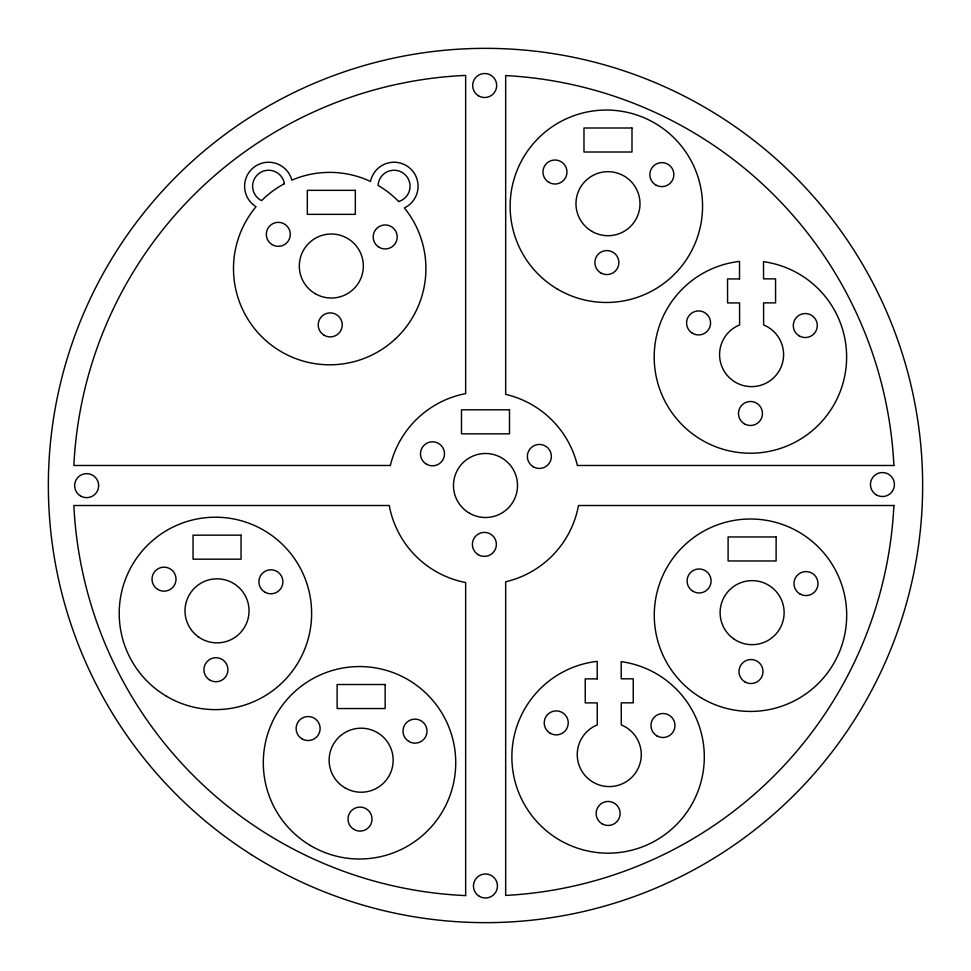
<?xml version="1.0" encoding="UTF-8"?>
<svg xmlns="http://www.w3.org/2000/svg" width="971" height="971" viewBox="0 0 971 971"><rect width="100%" height="100%" fill="white"/><g stroke="black" fill="none" stroke-linecap="round" stroke-linejoin="round"><path stroke-width="1.46" d="M465.655 895.432L465.655 582.539A96.214 96.214 0 0 1 389.25 505.515L73.857 505.515A410.502 410.502 0 0 0 465.655 895.602M739.538 278.92L727.534 278.932L727.57 302.94L739.574 302.928L739.611 324.933A32.007 32.007 0 0 0 726.114 374.005A32.007 32.007 0 0 0 777.006 374.066A32.007 32.007 0 0 0 763.619 324.957L763.582 302.891L775.586 302.867L775.55 278.859L763.546 278.883L763.522 261.685A96.214 96.214 0 0 1 831.055 409.483A96.214 96.214 0 0 1 668.57 407.602A96.214 96.214 0 0 1 739.514 261.405L739.538 278.92M597.214 678.875L585.21 678.887L585.246 702.895L597.25 702.883L597.286 724.888A32.007 32.007 0 0 0 583.789 773.96A32.007 32.007 0 0 0 634.682 774.021A32.007 32.007 0 0 0 621.294 724.912L621.258 702.846L633.262 702.822L633.226 678.814L621.222 678.826L621.197 661.639A96.214 96.214 0 0 1 688.73 809.438A96.214 96.214 0 0 1 526.246 807.544A96.214 96.214 0 0 1 597.189 661.36L597.214 678.875M631.987 128.002L583.972 128.002L583.972 152.01L631.987 152.01L631.987 128.002M355.337 190.34L307.322 190.34L307.322 214.348L355.337 214.348L355.337 190.34M509.508 409.811L461.492 409.811L461.492 433.831L509.508 433.831L509.508 409.811M390.342 465.485L73.857 465.485A410.502 410.502 0 0 1 465.655 75.398L465.655 393.595A96.214 96.214 0 0 0 390.342 465.485M893.89 465.485L577.393 465.485A96.214 96.214 0 0 0 505.673 394.36L505.673 75.568A410.502 410.502 0 0 1 893.89 465.485M893.89 505.515L578.485 505.515A96.214 96.214 0 0 1 505.673 581.775L505.673 895.432A410.502 410.502 0 0 0 893.89 505.515M241.051 535.167L193.035 535.167L193.035 559.175L241.051 559.175L241.051 535.167M776.12 536.963L728.104 536.963L728.104 560.971L776.12 560.971L776.12 536.963M385.147 684.519L337.131 684.519L337.131 708.539L385.147 708.539L385.147 684.519M166.32 696.158A96.214 96.214 0 0 0 311.618 614.57A96.214 96.214 0 0 0 168.299 529.535A96.214 96.214 0 0 0 166.32 696.158M209.651 679.967A12.004 12.004 0 0 0 227.93 670.039A12.004 12.004 0 0 0 210.197 659.175A12.004 12.004 0 0 0 209.651 679.967M157.751 589.409A12.004 12.004 0 0 0 176.018 579.481A12.004 12.004 0 0 0 158.285 568.618A12.004 12.004 0 0 0 157.751 589.409M264.634 592.019A12.004 12.004 0 0 0 282.901 582.09A12.004 12.004 0 0 0 265.18 571.239A12.004 12.004 0 0 0 264.634 592.019M199.091 637.364A32.007 32.007 0 0 0 248.964 613.138A32.007 32.007 0 0 0 203.048 582.054A32.007 32.007 0 0 0 199.091 637.364M734.173 639.161A32.007 32.007 0 0 0 784.046 614.934A32.007 32.007 0 0 0 738.118 583.862A32.007 32.007 0 0 0 734.173 639.161M799.703 593.815A12.004 12.004 0 0 0 817.983 583.899A12.004 12.004 0 0 0 800.25 573.036A12.004 12.004 0 0 0 799.703 593.815M692.821 591.205A12.004 12.004 0 0 0 711.088 581.277A12.004 12.004 0 0 0 693.355 570.426A12.004 12.004 0 0 0 692.821 591.205M744.721 681.763A12.004 12.004 0 0 0 763 671.847A12.004 12.004 0 0 0 745.267 660.984A12.004 12.004 0 0 0 744.721 681.763M701.39 697.967A96.214 96.214 0 0 0 846.688 616.367A96.214 96.214 0 0 0 703.368 531.331A96.214 96.214 0 0 0 701.39 697.967M602.008 823.772A12.004 12.004 0 0 0 620.141 813.601A12.004 12.004 0 0 0 602.275 802.981A12.004 12.004 0 0 0 602.008 823.772M656.833 735.824A12.004 12.004 0 0 0 674.966 725.653A12.004 12.004 0 0 0 657.088 715.032A12.004 12.004 0 0 0 656.833 735.824M550.108 733.214A12.004 12.004 0 0 0 568.241 723.043A12.004 12.004 0 0 0 550.363 712.423A12.004 12.004 0 0 0 550.108 733.214M469.491 513.222A32.007 32.007 0 0 0 517.507 485.5A32.007 32.007 0 0 0 469.491 457.778A32.007 32.007 0 0 0 469.491 513.222M478.242 554.696A12.004 12.004 0 0 0 496.387 544.549A12.004 12.004 0 0 0 478.533 533.904A12.004 12.004 0 0 0 478.242 554.696M533.213 466.748A12.004 12.004 0 0 0 551.37 456.601A12.004 12.004 0 0 0 533.516 445.956A12.004 12.004 0 0 0 533.213 466.748M426.33 464.126A12.004 12.004 0 0 0 444.487 453.991A12.004 12.004 0 0 0 426.621 443.334A12.004 12.004 0 0 0 426.33 464.126M251.416 854.686A437.144 437.144 0 0 0 922.268 503.633A437.144 437.144 0 0 0 282.816 98.18A437.144 437.144 0 0 0 251.416 854.686M876.291 494.834A12.004 12.004 0 0 0 894.437 484.699A12.004 12.004 0 0 0 876.582 474.054A12.004 12.004 0 0 0 876.291 494.834M478.533 95.826A12.004 12.004 0 0 0 496.679 85.679A12.004 12.004 0 0 0 478.824 75.034A12.004 12.004 0 0 0 478.533 95.826M80.508 495.963A12.004 12.004 0 0 0 98.654 485.828A12.004 12.004 0 0 0 80.799 475.171A12.004 12.004 0 0 0 80.508 495.963M479.31 896.306A12.004 12.004 0 0 0 497.455 886.159A12.004 12.004 0 0 0 479.601 875.514A12.004 12.004 0 0 0 479.31 896.306M557.257 289.006A96.214 96.214 0 0 0 702.555 207.406A96.214 96.214 0 0 0 559.247 122.37A96.214 96.214 0 0 0 557.257 289.006M600.6 272.802A12.004 12.004 0 0 0 618.867 262.886A12.004 12.004 0 0 0 601.134 252.023A12.004 12.004 0 0 0 600.6 272.802M548.688 182.245A12.004 12.004 0 0 0 566.967 172.316A12.004 12.004 0 0 0 549.234 161.465A12.004 12.004 0 0 0 548.688 182.245M655.583 184.854A12.004 12.004 0 0 0 673.85 174.938A12.004 12.004 0 0 0 656.117 164.075A12.004 12.004 0 0 0 655.583 184.854M591.982 231.414A32.007 32.007 0 0 0 639.998 203.692A32.007 32.007 0 0 0 591.982 175.969A32.007 32.007 0 0 0 591.982 231.414M692.432 333.259A12.004 12.004 0 0 0 710.566 323.088A12.004 12.004 0 0 0 692.687 312.468A12.004 12.004 0 0 0 692.432 333.259M799.157 335.869A12.004 12.004 0 0 0 817.291 325.698A12.004 12.004 0 0 0 799.412 315.077A12.004 12.004 0 0 0 799.157 335.869M744.332 423.817A12.004 12.004 0 0 0 762.466 413.646A12.004 12.004 0 0 0 744.599 403.026A12.004 12.004 0 0 0 744.332 423.817M394.966 339.28A96.214 96.214 0 0 0 404.373 207.928A24.008 24.008 0 0 0 408.84 167.328A24.008 24.008 0 0 0 370.521 181.468A96.214 96.214 0 0 0 291.822 180.145A24.008 24.008 0 0 0 254.305 166.963A24.008 24.008 0 0 0 256.041 206.702A96.214 96.214 0 0 0 263.287 338.199A96.214 96.214 0 0 0 394.966 339.28M284.406 183.701A96.214 96.214 0 0 0 261.587 200.633A16.009 16.009 0 0 1 259.075 173.396A16.009 16.009 0 0 1 284.406 183.701M398.717 201.555A96.214 96.214 0 0 0 378.071 185.425A16.009 16.009 0 0 1 393.024 170.277A16.009 16.009 0 0 1 409.798 183.385A16.009 16.009 0 0 1 398.717 201.555M315.32 293.74A32.007 32.007 0 0 0 363.336 266.018A32.007 32.007 0 0 0 315.32 238.296A32.007 32.007 0 0 0 315.32 293.74M378.933 247.192A12.004 12.004 0 0 0 397.2 237.264A12.004 12.004 0 0 0 379.467 226.401A12.004 12.004 0 0 0 378.933 247.192M272.038 244.571A12.004 12.004 0 0 0 290.305 234.654A12.004 12.004 0 0 0 272.584 223.791A12.004 12.004 0 0 0 272.038 244.571M323.95 335.141A12.004 12.004 0 0 0 342.217 325.212A12.004 12.004 0 0 0 324.484 314.349A12.004 12.004 0 0 0 323.95 335.141M345.142 787.93A32.007 32.007 0 0 0 393.158 760.208A32.007 32.007 0 0 0 345.142 732.486A32.007 32.007 0 0 0 345.142 787.93M408.742 741.383A12.004 12.004 0 0 0 427.009 731.454A12.004 12.004 0 0 0 409.276 720.591A12.004 12.004 0 0 0 408.742 741.383M301.86 738.761A12.004 12.004 0 0 0 320.127 728.845A12.004 12.004 0 0 0 302.394 717.982A12.004 12.004 0 0 0 301.86 738.761M353.76 829.331A12.004 12.004 0 0 0 372.027 819.403A12.004 12.004 0 0 0 354.306 808.54A12.004 12.004 0 0 0 353.76 829.331M310.417 845.523A96.214 96.214 0 0 0 455.727 763.922A96.214 96.214 0 0 0 312.407 678.887A96.214 96.214 0 0 0 310.417 845.523"/></g></svg>
